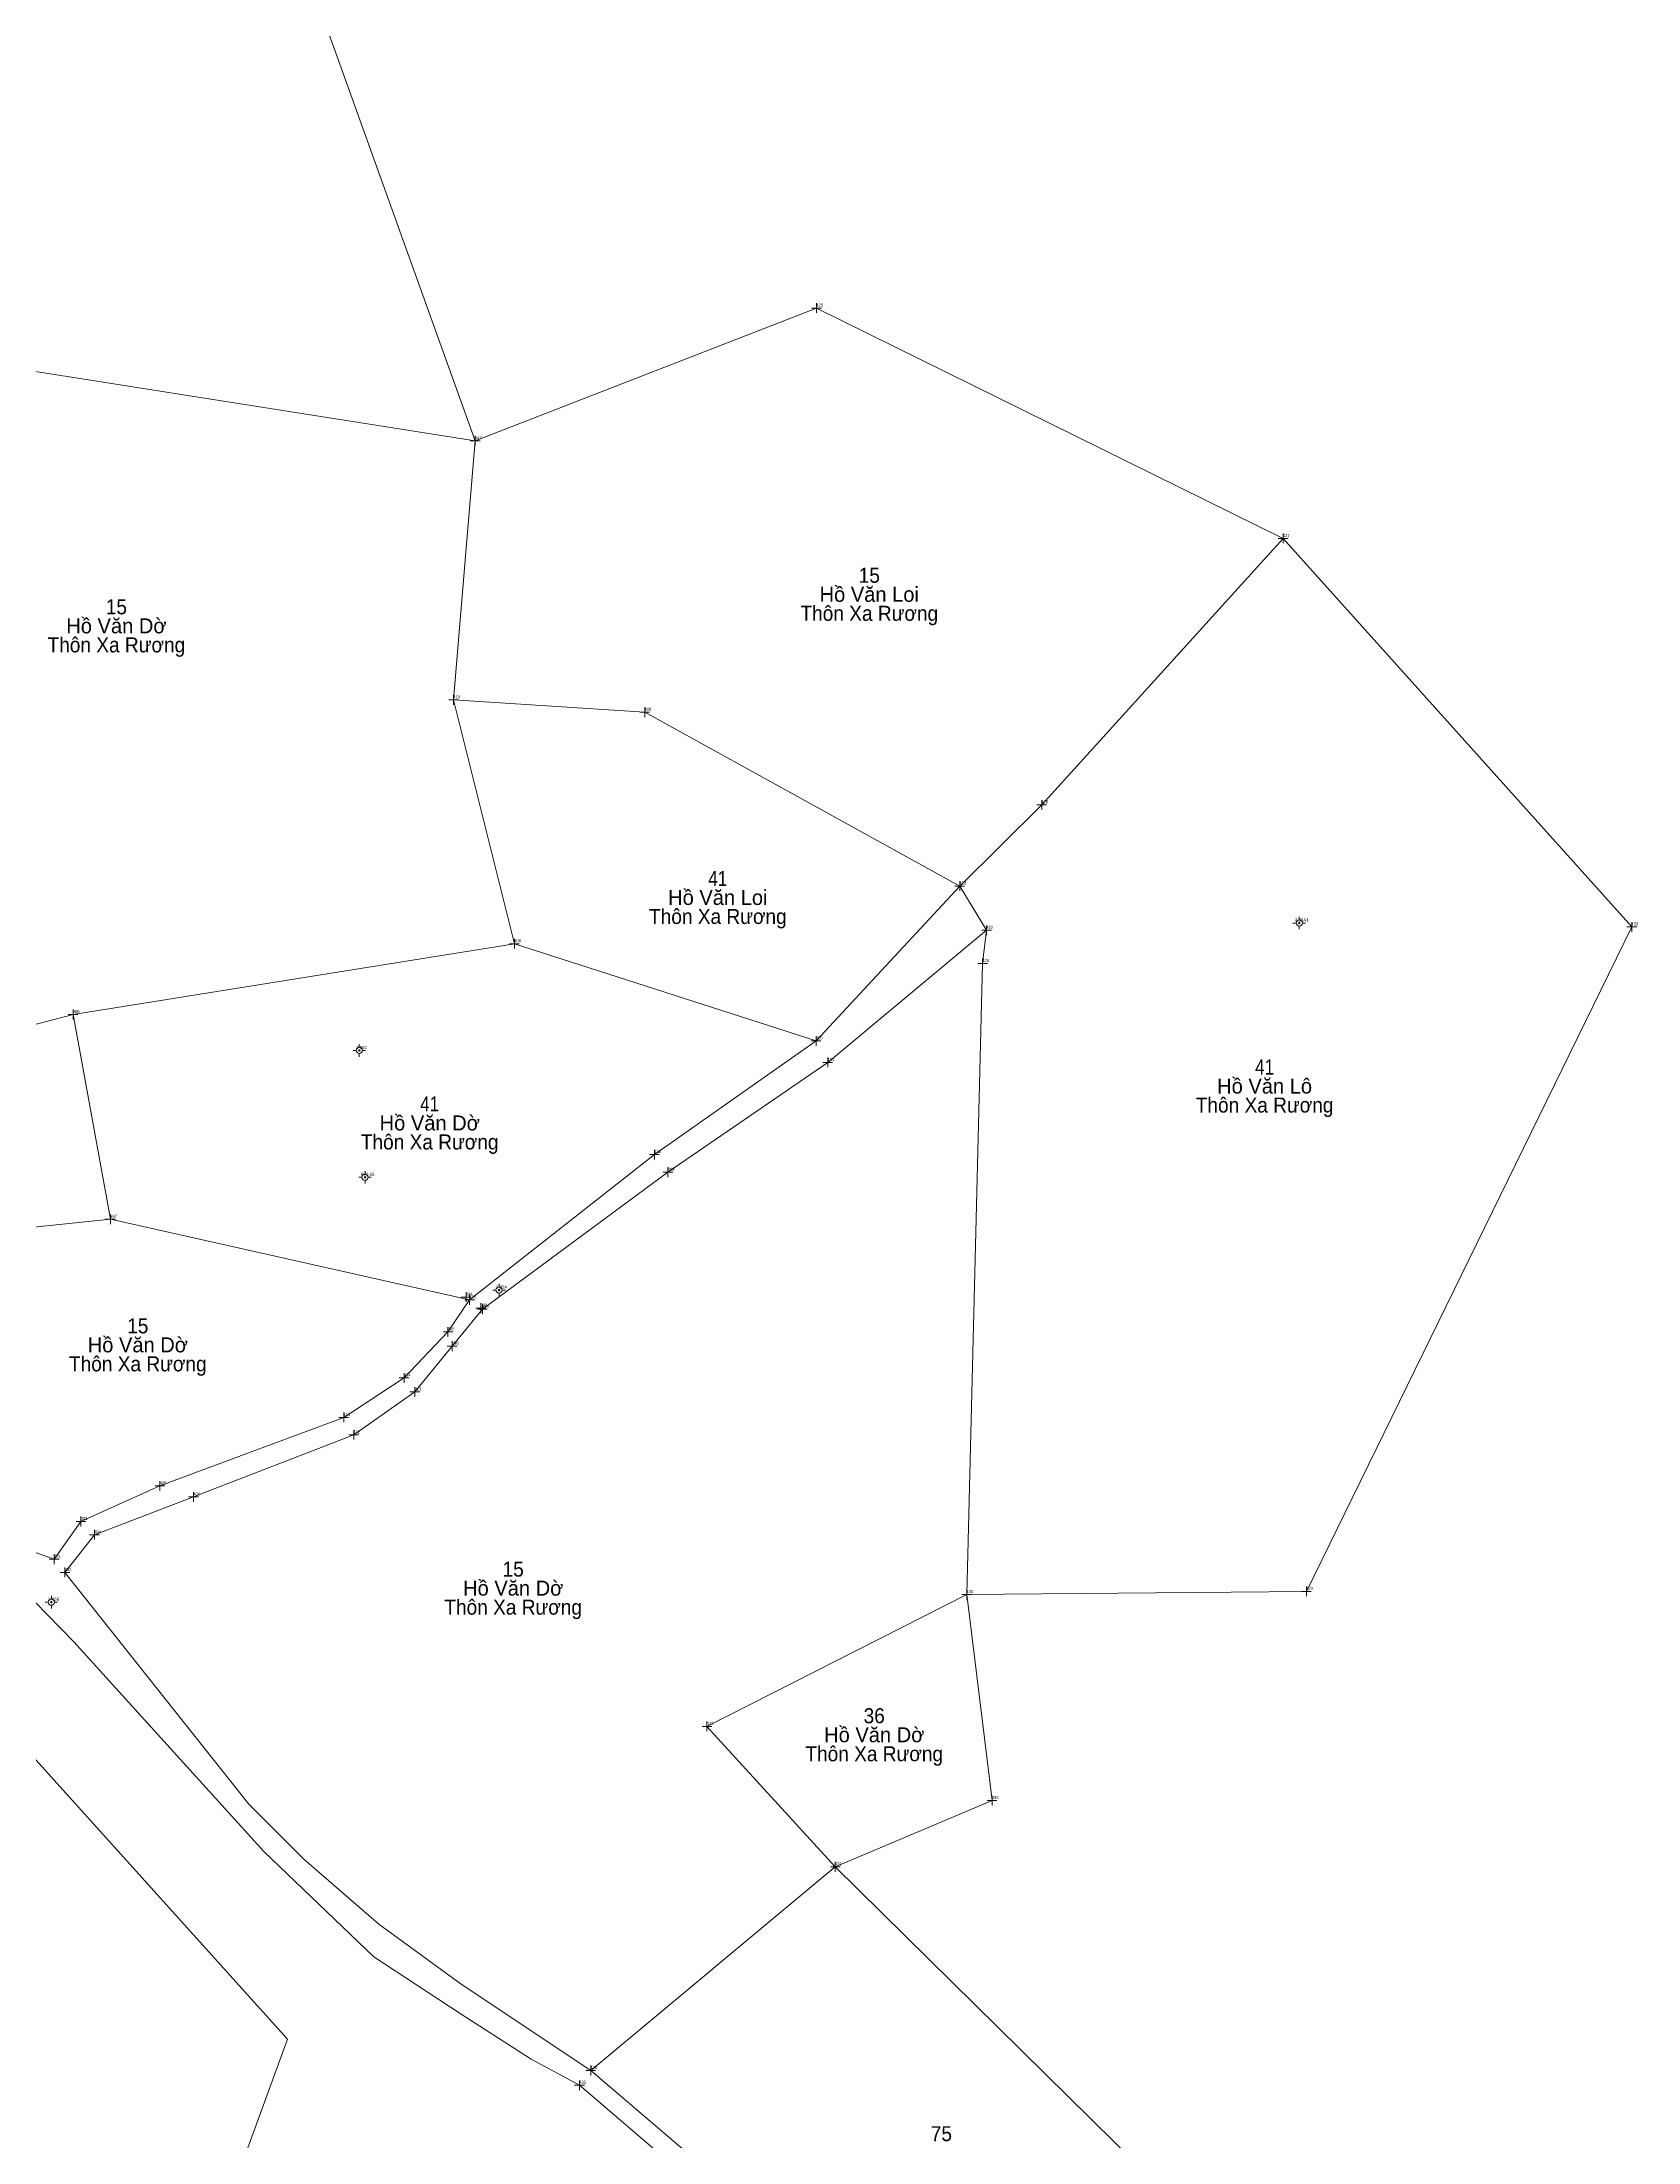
# Model space of a CAD drawing. Header units: metres. Extents: x 541800 to 543200, y 1841756 to 1843200.
# Drawn here: x 542698.9 to 542858.4, y 1842200.3 to 1842410.2 of the extents above; entities that cross this region are included whole.
import ezdxf
from ezdxf.enums import TextEntityAlignment as Align

# ---------------------------------------------------------------- set-up
doc = ezdxf.new("R2010")
doc.units = ezdxf.units.M
doc.header["$LTSCALE"] = 0.12
for name, color, linetype, lineweight in [('10', 7, 'Continuous', 13), ('11', 7, 'Continuous', 13), ('30', 7, 'Continuous', 13)]:
    doc.layers.add(name, color=color, linetype=linetype, lineweight=lineweight)
doc.layers.add('12', color=7, linetype='Continuous')
doc.layers.add('15', color=7, linetype='Continuous')

msp = doc.modelspace()

# ---------------------------------------------------------------- hatches: boundary and pattern name
at = {"layer": '10'}
for points in [[(542824.593, 1842322.145, 1), (542824.443, 1842322.145, 1)], [(542824.593, 1842322.145, 1), (542824.443, 1842322.145, 1)], [(542730.692, 1842309.414, 1), (542730.542, 1842309.414, 1)], [(542730.692, 1842309.414, 1), (542730.542, 1842309.414, 1)], [(542731.273, 1842296.736, 1), (542731.123, 1842296.736, 1)], [(542731.273, 1842296.736, 1), (542731.123, 1842296.736, 1)], [(542744.662, 1842285.474, 1), (542744.512, 1842285.474, 1)], [(542744.662, 1842285.474, 1), (542744.512, 1842285.474, 1)], [(542699.935, 1842254.29, 1), (542699.785, 1842254.29, 1)], [(542699.935, 1842254.29, 1), (542699.785, 1842254.29, 1)]]:
    msp.add_hatch(color=256, dxfattribs=at).paths.add_polyline_path(points)

# ---------------------------------------------------------------- linework, layer by layer
for p, q in [((542790.6, 1842325.84), (542776.25, 1842310.36)), ((542824.52, 1842322.77), (542824.52, 1842322.46)), ((542824.52, 1842322.77), (542824.52, 1842322.46)), ((542824.21, 1842322.14), (542823.89, 1842322.14)), ((542824.21, 1842322.14), (542823.89, 1842322.14)), ((542824.52, 1842321.83), (542824.52, 1842321.52)), ((542824.52, 1842321.83), (542824.52, 1842321.52)), ((542825.14, 1842322.14), (542824.83, 1842322.14)), ((542825.14, 1842322.14), (542824.83, 1842322.14)), ((542730.3, 1842309.41), (542729.99, 1842309.41)), ((542730.3, 1842309.41), (542729.99, 1842309.41)), ((542730.62, 1842310.04), (542730.62, 1842309.73)), ((542730.62, 1842310.04), (542730.62, 1842309.73)), ((542730.62, 1842309.1), (542730.62, 1842308.79)), ((542730.62, 1842309.1), (542730.62, 1842308.79)), ((542731.24, 1842309.41), (542730.93, 1842309.41)), ((542731.24, 1842309.41), (542730.93, 1842309.41)), ((542730.89, 1842296.74), (542730.57, 1842296.74)), ((542730.89, 1842296.74), (542730.57, 1842296.74)), ((542731.2, 1842297.36), (542731.2, 1842297.05)), ((542731.2, 1842297.36), (542731.2, 1842297.05)), ((542731.2, 1842296.42), (542731.2, 1842296.11)), ((542731.2, 1842296.42), (542731.2, 1842296.11)), ((542731.82, 1842296.74), (542731.51, 1842296.74)), ((542731.82, 1842296.74), (542731.51, 1842296.74)), ((542705.77, 1842292.54), (542741.64, 1842284.5)), ((542744.27, 1842285.47), (542743.96, 1842285.47)), ((542744.27, 1842285.47), (542743.96, 1842285.47)), ((542744.59, 1842286.1), (542744.59, 1842285.79)), ((542744.59, 1842286.1), (542744.59, 1842285.79)), ((542744.59, 1842285.16), (542744.59, 1842284.85)), ((542744.59, 1842285.16), (542744.59, 1842284.85)), ((542745.21, 1842285.47), (542744.9, 1842285.47)), ((542745.21, 1842285.47), (542744.9, 1842285.47)), ((542704.16, 1842261.02), (542714.06, 1842264.8)), ((542704.16, 1842261.02), (542701.21, 1842257.25)), ((542699.55, 1842254.29), (542699.24, 1842254.29)), ((542699.55, 1842254.29), (542699.24, 1842254.29)), ((542699.86, 1842254.92), (542699.86, 1842254.6)), ((542699.86, 1842254.92), (542699.86, 1842254.6)), ((542699.86, 1842253.98), (542699.86, 1842253.66)), ((542699.86, 1842253.98), (542699.86, 1842253.66)), ((542700.48, 1842254.29), (542700.17, 1842254.29)), ((542700.48, 1842254.29), (542700.17, 1842254.29))]:
    msp.add_line(p, q, dxfattribs=at)
for points in [[(542699.8, 1842484.73), (542705.63, 1842472.13), (542742.2, 1842370.32), (542678.4, 1842380.39)], [(542742.2, 1842370.32), (542776.3, 1842383.59), (542822.92, 1842360.57)], [(542742.2, 1842370.32), (542740.04, 1842344.44), (542746.11, 1842320.08)], [(542740.04, 1842344.44), (542759.14, 1842343.21), (542790.6, 1842325.84)], [(542793.28, 1842321.42), (542777.41, 1842308.22), (542761.45, 1842297.25), (542742.92, 1842283.57), (542739.9, 1842279.87), (542736.17, 1842275.29), (542730.06, 1842271.02), (542714.06, 1842264.8)], [(542702.02, 1842313), (542746.11, 1842320.08), (542776.25, 1842310.36)], [(542693.32, 1842283.77), (542696.21, 1842291.56), (542705.77, 1842292.54), (542702.02, 1842313), (542697.98, 1842311.95), (542696.56, 1842305.84), (542696.49, 1842297.38), (542696.21, 1842291.56)], [(542710.7, 1842265.9), (542729.06, 1842272.75), (542735.09, 1842276.69), (542739.48, 1842281.29), (542741.64, 1842284.5), (542760.1, 1842299.01), (542776.25, 1842310.36)], [(542695.56, 1842260.22), (542700.14, 1842258.59), (542702.81, 1842262.35), (542710.7, 1842265.9)], [(542701.21, 1842257.25), (542719.57, 1842234.1), (542725.07, 1842228.61), (542732.56, 1842222.11), (542740.8, 1842216.11), (542753.75, 1842207.49)], [(542810.77, 1842195.71), (542778.16, 1842227.84), (542753.75, 1842207.49)], [(542753.75, 1842207.49), (542768.17, 1842195.18), (542776.1, 1842187.45)], [(542752.62, 1842206.02), (542767.24, 1842193.49), (542775.46, 1842185.61), (542788.51, 1842170.87), (542798.02, 1842167.16)]]:
    msp.add_lwpolyline(points, dxfattribs=at)
msp.add_lwpolyline([(542791.3, 1842255.06), (542825.23, 1842255.37), (542857.74, 1842321.75), (542822.92, 1842360.57), (542798.79, 1842333.95), (542790.6, 1842325.84), (542793.28, 1842321.42), (542792.89, 1842318.11)], close=True, dxfattribs=at)
for centre, radius in [((542824.518, 1842322.145), 0.312), ((542824.518, 1842322.145), 0.312), ((542824.518, 1842322.145), 0.075), ((542824.518, 1842322.145), 0.075), ((542730.617, 1842309.414), 0.312), ((542730.617, 1842309.414), 0.312), ((542730.617, 1842309.414), 0.075), ((542730.617, 1842309.414), 0.075), ((542731.198, 1842296.736), 0.312), ((542731.198, 1842296.736), 0.312), ((542731.198, 1842296.736), 0.075), ((542731.198, 1842296.736), 0.075), ((542744.587, 1842285.474), 0.312), ((542744.587, 1842285.474), 0.312), ((542744.587, 1842285.474), 0.075), ((542744.587, 1842285.474), 0.075), ((542699.86, 1842254.29), 0.312), ((542699.86, 1842254.29), 0.312), ((542699.86, 1842254.29), 0.075), ((542699.86, 1842254.29), 0.075)]:
    msp.add_circle(centre, radius, dxfattribs=at)
at = {"layer": '11'}
for points in [[(542776.79, 1842383.59), (542776.3, 1842383.59), (542775.81, 1842383.59)], [(542776.79, 1842383.59), (542776.3, 1842383.59), (542775.81, 1842383.59)], [(542776.3, 1842384.08), (542776.3, 1842383.59), (542776.3, 1842383.1)], [(542776.3, 1842384.08), (542776.3, 1842383.59), (542776.3, 1842383.1)], [(542742.69, 1842370.32), (542742.2, 1842370.32), (542741.71, 1842370.32)], [(542742.69, 1842370.32), (542742.2, 1842370.32), (542741.71, 1842370.32)], [(542742.2, 1842370.81), (542742.2, 1842370.32), (542742.2, 1842369.84)], [(542742.2, 1842370.81), (542742.2, 1842370.32), (542742.2, 1842369.84)], [(542823.41, 1842360.57), (542822.92, 1842360.57), (542822.43, 1842360.57)], [(542823.41, 1842360.57), (542822.92, 1842360.57), (542822.43, 1842360.57)], [(542822.92, 1842361.06), (542822.92, 1842360.57), (542822.92, 1842360.09)], [(542822.92, 1842361.06), (542822.92, 1842360.57), (542822.92, 1842360.09)], [(542740.53, 1842344.44), (542740.04, 1842344.44), (542739.56, 1842344.44)], [(542740.53, 1842344.44), (542740.04, 1842344.44), (542739.56, 1842344.44)], [(542740.04, 1842344.93), (542740.04, 1842344.44), (542740.04, 1842343.96)], [(542740.04, 1842344.93), (542740.04, 1842344.44), (542740.04, 1842343.96)], [(542759.14, 1842343.7), (542759.14, 1842343.21), (542759.14, 1842342.72)], [(542759.14, 1842343.7), (542759.14, 1842343.21), (542759.14, 1842342.72)], [(542759.62, 1842343.21), (542759.14, 1842343.21), (542758.65, 1842343.21)], [(542759.62, 1842343.21), (542759.14, 1842343.21), (542758.65, 1842343.21)], [(542799.27, 1842333.95), (542798.79, 1842333.95), (542798.3, 1842333.95)], [(542799.27, 1842333.95), (542798.79, 1842333.95), (542798.3, 1842333.95)], [(542798.79, 1842334.43), (542798.79, 1842333.95), (542798.79, 1842333.46)], [(542798.79, 1842334.43), (542798.79, 1842333.95), (542798.79, 1842333.46)], [(542791.09, 1842325.84), (542790.6, 1842325.84), (542790.11, 1842325.84)], [(542791.09, 1842325.84), (542790.6, 1842325.84), (542790.11, 1842325.84)], [(542790.6, 1842326.33), (542790.6, 1842325.84), (542790.6, 1842325.35)], [(542790.6, 1842326.33), (542790.6, 1842325.84), (542790.6, 1842325.35)], [(542793.77, 1842321.42), (542793.28, 1842321.42), (542792.8, 1842321.42)], [(542793.77, 1842321.42), (542793.28, 1842321.42), (542792.8, 1842321.42)], [(542793.28, 1842321.91), (542793.28, 1842321.42), (542793.28, 1842320.93)], [(542793.28, 1842321.91), (542793.28, 1842321.42), (542793.28, 1842320.93)], [(542858.23, 1842321.75), (542857.74, 1842321.75), (542857.25, 1842321.75)], [(542858.23, 1842321.75), (542857.74, 1842321.75), (542857.25, 1842321.75)], [(542857.74, 1842322.24), (542857.74, 1842321.75), (542857.74, 1842321.27)], [(542857.74, 1842322.24), (542857.74, 1842321.75), (542857.74, 1842321.27)], [(542746.6, 1842320.08), (542746.11, 1842320.08), (542745.62, 1842320.08)], [(542746.6, 1842320.08), (542746.11, 1842320.08), (542745.62, 1842320.08)], [(542746.11, 1842320.56), (542746.11, 1842320.08), (542746.11, 1842319.59)], [(542746.11, 1842320.56), (542746.11, 1842320.08), (542746.11, 1842319.59)], [(542792.89, 1842318.6), (542792.89, 1842318.11), (542792.89, 1842317.63)], [(542792.89, 1842318.6), (542792.89, 1842318.11), (542792.89, 1842317.63)], [(542793.37, 1842318.11), (542792.89, 1842318.11), (542792.4, 1842318.11)], [(542793.37, 1842318.11), (542792.89, 1842318.11), (542792.4, 1842318.11)], [(542702.51, 1842313), (542702.02, 1842313), (542701.53, 1842313)], [(542702.51, 1842313), (542702.02, 1842313), (542701.53, 1842313)], [(542702.02, 1842313.49), (542702.02, 1842313), (542702.02, 1842312.51)], [(542702.02, 1842313.49), (542702.02, 1842313), (542702.02, 1842312.51)], [(542776.74, 1842310.36), (542776.25, 1842310.36), (542775.76, 1842310.36)], [(542776.74, 1842310.36), (542776.25, 1842310.36), (542775.76, 1842310.36)], [(542776.25, 1842310.85), (542776.25, 1842310.36), (542776.25, 1842309.87)], [(542776.25, 1842310.85), (542776.25, 1842310.36), (542776.25, 1842309.87)], [(542777.9, 1842308.22), (542777.41, 1842308.22), (542776.92, 1842308.22)], [(542777.9, 1842308.22), (542777.41, 1842308.22), (542776.92, 1842308.22)], [(542777.41, 1842308.71), (542777.41, 1842308.22), (542777.41, 1842307.73)], [(542777.41, 1842308.71), (542777.41, 1842308.22), (542777.41, 1842307.73)], [(542760.59, 1842299.01), (542760.1, 1842299.01), (542759.62, 1842299.01)], [(542760.59, 1842299.01), (542760.1, 1842299.01), (542759.62, 1842299.01)], [(542760.1, 1842299.5), (542760.1, 1842299.01), (542760.1, 1842298.52)], [(542760.1, 1842299.5), (542760.1, 1842299.01), (542760.1, 1842298.52)], [(542761.45, 1842297.74), (542761.45, 1842297.25), (542761.45, 1842296.76)], [(542761.45, 1842297.74), (542761.45, 1842297.25), (542761.45, 1842296.76)], [(542761.94, 1842297.25), (542761.45, 1842297.25), (542760.97, 1842297.25)], [(542761.94, 1842297.25), (542761.45, 1842297.25), (542760.97, 1842297.25)], [(542706.26, 1842292.54), (542705.77, 1842292.54), (542705.28, 1842292.54)], [(542706.26, 1842292.54), (542705.77, 1842292.54), (542705.28, 1842292.54)], [(542705.77, 1842293.03), (542705.77, 1842292.54), (542705.77, 1842292.05)], [(542705.77, 1842293.03), (542705.77, 1842292.54), (542705.77, 1842292.05)], [(542741.28, 1842285.25), (542741.28, 1842284.77), (542741.28, 1842284.28)], [(542741.28, 1842285.25), (542741.28, 1842284.77), (542741.28, 1842284.28)], [(542741.64, 1842284.99), (542741.64, 1842284.5), (542741.64, 1842284.01)], [(542741.64, 1842284.99), (542741.64, 1842284.5), (542741.64, 1842284.01)], [(542741.77, 1842284.77), (542741.28, 1842284.77), (542740.79, 1842284.77)], [(542741.77, 1842284.77), (542741.28, 1842284.77), (542740.79, 1842284.77)], [(542742.13, 1842284.5), (542741.64, 1842284.5), (542741.15, 1842284.5)], [(542742.13, 1842284.5), (542741.64, 1842284.5), (542741.15, 1842284.5)], [(542743.24, 1842283.66), (542742.75, 1842283.66), (542742.26, 1842283.66)], [(542743.24, 1842283.66), (542742.75, 1842283.66), (542742.26, 1842283.66)], [(542743.41, 1842283.57), (542742.92, 1842283.57), (542742.43, 1842283.57)], [(542743.41, 1842283.57), (542742.92, 1842283.57), (542742.43, 1842283.57)], [(542742.75, 1842284.15), (542742.75, 1842283.66), (542742.75, 1842283.18)], [(542742.75, 1842284.15), (542742.75, 1842283.66), (542742.75, 1842283.18)], [(542742.92, 1842284.05), (542742.92, 1842283.57), (542742.92, 1842283.08)], [(542742.92, 1842284.05), (542742.92, 1842283.57), (542742.92, 1842283.08)], [(542739.97, 1842281.29), (542739.48, 1842281.29), (542738.99, 1842281.29)], [(542739.97, 1842281.29), (542739.48, 1842281.29), (542738.99, 1842281.29)], [(542739.48, 1842281.78), (542739.48, 1842281.29), (542739.48, 1842280.81)], [(542739.48, 1842281.78), (542739.48, 1842281.29), (542739.48, 1842280.81)], [(542740.39, 1842279.87), (542739.9, 1842279.87), (542739.41, 1842279.87)], [(542740.39, 1842279.87), (542739.9, 1842279.87), (542739.41, 1842279.87)], [(542739.9, 1842280.36), (542739.9, 1842279.87), (542739.9, 1842279.38)], [(542739.9, 1842280.36), (542739.9, 1842279.87), (542739.9, 1842279.38)], [(542735.58, 1842276.69), (542735.09, 1842276.69), (542734.6, 1842276.69)], [(542735.58, 1842276.69), (542735.09, 1842276.69), (542734.6, 1842276.69)], [(542735.09, 1842277.18), (542735.09, 1842276.69), (542735.09, 1842276.2)], [(542735.09, 1842277.18), (542735.09, 1842276.69), (542735.09, 1842276.2)], [(542736.66, 1842275.29), (542736.17, 1842275.29), (542735.68, 1842275.29)], [(542736.66, 1842275.29), (542736.17, 1842275.29), (542735.68, 1842275.29)], [(542736.17, 1842275.78), (542736.17, 1842275.29), (542736.17, 1842274.8)], [(542736.17, 1842275.78), (542736.17, 1842275.29), (542736.17, 1842274.8)], [(542729.55, 1842272.75), (542729.06, 1842272.75), (542728.58, 1842272.75)], [(542729.55, 1842272.75), (542729.06, 1842272.75), (542728.58, 1842272.75)], [(542729.06, 1842273.24), (542729.06, 1842272.75), (542729.06, 1842272.27)], [(542729.06, 1842273.24), (542729.06, 1842272.75), (542729.06, 1842272.27)], [(542730.55, 1842271.02), (542730.06, 1842271.02), (542729.57, 1842271.02)], [(542730.55, 1842271.02), (542730.06, 1842271.02), (542729.57, 1842271.02)], [(542730.06, 1842271.5), (542730.06, 1842271.02), (542730.06, 1842270.53)], [(542730.06, 1842271.5), (542730.06, 1842271.02), (542730.06, 1842270.53)], [(542710.7, 1842266.39), (542710.7, 1842265.9), (542710.7, 1842265.41)], [(542710.7, 1842266.39), (542710.7, 1842265.9), (542710.7, 1842265.41)], [(542711.18, 1842265.9), (542710.7, 1842265.9), (542710.21, 1842265.9)], [(542711.18, 1842265.9), (542710.7, 1842265.9), (542710.21, 1842265.9)], [(542714.55, 1842264.8), (542714.06, 1842264.8), (542713.57, 1842264.8)], [(542714.55, 1842264.8), (542714.06, 1842264.8), (542713.57, 1842264.8)], [(542714.06, 1842265.29), (542714.06, 1842264.8), (542714.06, 1842264.32)], [(542714.06, 1842265.29), (542714.06, 1842264.8), (542714.06, 1842264.32)], [(542703.3, 1842262.35), (542702.81, 1842262.35), (542702.32, 1842262.35)], [(542703.3, 1842262.35), (542702.81, 1842262.35), (542702.32, 1842262.35)], [(542702.81, 1842262.84), (542702.81, 1842262.35), (542702.81, 1842261.86)], [(542702.81, 1842262.84), (542702.81, 1842262.35), (542702.81, 1842261.86)], [(542704.65, 1842261.02), (542704.16, 1842261.02), (542703.67, 1842261.02)], [(542704.65, 1842261.02), (542704.16, 1842261.02), (542703.67, 1842261.02)], [(542704.16, 1842261.51), (542704.16, 1842261.02), (542704.16, 1842260.54)], [(542704.16, 1842261.51), (542704.16, 1842261.02), (542704.16, 1842260.54)], [(542700.63, 1842258.59), (542700.14, 1842258.59), (542699.65, 1842258.59)], [(542700.63, 1842258.59), (542700.14, 1842258.59), (542699.65, 1842258.59)], [(542700.14, 1842259.07), (542700.14, 1842258.59), (542700.14, 1842258.1)], [(542700.14, 1842259.07), (542700.14, 1842258.59), (542700.14, 1842258.1)], [(542701.21, 1842257.74), (542701.21, 1842257.25), (542701.21, 1842256.77)], [(542701.21, 1842257.74), (542701.21, 1842257.25), (542701.21, 1842256.77)], [(542701.7, 1842257.25), (542701.21, 1842257.25), (542700.72, 1842257.25)], [(542701.7, 1842257.25), (542701.21, 1842257.25), (542700.72, 1842257.25)], [(542791.3, 1842255.55), (542791.3, 1842255.06), (542791.3, 1842254.57)], [(542791.3, 1842255.55), (542791.3, 1842255.06), (542791.3, 1842254.57)], [(542825.23, 1842255.86), (542825.23, 1842255.37), (542825.23, 1842254.88)], [(542825.23, 1842255.86), (542825.23, 1842255.37), (542825.23, 1842254.88)], [(542791.79, 1842255.06), (542791.3, 1842255.06), (542790.81, 1842255.06)], [(542791.79, 1842255.06), (542791.3, 1842255.06), (542790.81, 1842255.06)], [(542825.72, 1842255.37), (542825.23, 1842255.37), (542824.74, 1842255.37)], [(542825.72, 1842255.37), (542825.23, 1842255.37), (542824.74, 1842255.37)], [(542765.84, 1842241.88), (542765.35, 1842241.88), (542764.86, 1842241.88)], [(542765.84, 1842241.88), (542765.35, 1842241.88), (542764.86, 1842241.88)], [(542765.35, 1842242.37), (542765.35, 1842241.88), (542765.35, 1842241.39)], [(542765.35, 1842242.37), (542765.35, 1842241.88), (542765.35, 1842241.39)], [(542793.83, 1842234.95), (542793.83, 1842234.46), (542793.83, 1842233.97)], [(542793.83, 1842234.95), (542793.83, 1842234.46), (542793.83, 1842233.97)], [(542794.32, 1842234.46), (542793.83, 1842234.46), (542793.34, 1842234.46)], [(542794.32, 1842234.46), (542793.83, 1842234.46), (542793.34, 1842234.46)], [(542778.16, 1842228.33), (542778.16, 1842227.84), (542778.16, 1842227.36)], [(542778.16, 1842228.33), (542778.16, 1842227.84), (542778.16, 1842227.36)], [(542778.65, 1842227.84), (542778.16, 1842227.84), (542777.68, 1842227.84)], [(542778.65, 1842227.84), (542778.16, 1842227.84), (542777.68, 1842227.84)], [(542754.23, 1842207.49), (542753.75, 1842207.49), (542753.26, 1842207.49)], [(542754.23, 1842207.49), (542753.75, 1842207.49), (542753.26, 1842207.49)], [(542753.75, 1842207.98), (542753.75, 1842207.49), (542753.75, 1842207)], [(542753.75, 1842207.98), (542753.75, 1842207.49), (542753.75, 1842207)], [(542753.11, 1842206.02), (542752.62, 1842206.02), (542752.13, 1842206.02)], [(542753.11, 1842206.02), (542752.62, 1842206.02), (542752.13, 1842206.02)], [(542752.62, 1842206.51), (542752.62, 1842206.02), (542752.62, 1842205.54)], [(542752.62, 1842206.51), (542752.62, 1842206.02), (542752.62, 1842205.54)]]:
    msp.add_lwpolyline(points, dxfattribs=at)
at = {"layer": '30'}
msp.add_line((542717.52, 1842194.41), (542723.46, 1842210.61), dxfattribs=at)
for points in [[(542683.54, 1842289.51), (542683.27, 1842276.11), (542684.99, 1842255.12), (542698.31, 1842238.55), (542723.46, 1842210.61)], [(542752.62, 1842206.02), (542747.79, 1842208.62), (542740.8, 1842213.11), (542732.06, 1842218.86), (542721.07, 1842229.36), (542702.09, 1842250.34), (542694.27, 1842258.33)]]:
    msp.add_lwpolyline(points, dxfattribs=at)
msp.add_lwpolyline([(542778.16, 1842227.84), (542793.83, 1842234.46), (542791.3, 1842255.06), (542765.35, 1842241.88)], close=True, dxfattribs=at)

# ---------------------------------------------------------------- texts
at = {"layer": '12'}
for s, p in [('425', (542776.605, 1842383.74)), ('347', (542742.5, 1842370.47)), ('427', (542823.22, 1842360.72)), ('410', (542740.345, 1842344.59)), ('409', (542759.44, 1842343.36)), ('426', (542799.095, 1842334.1)), ('423', (542790.9, 1842325.99)), ('422', (542793.58, 1842321.57)), ('2-05A1 ', (542824.825, 1842322.3)), ('428', (542858.045, 1842321.9)), ('408', (542746.415, 1842320.23)), ('424', (542793.19, 1842318.26)), ('369', (542702.32, 1842313.15)), ('420', (542776.555, 1842310.51)), ('2-05C ', (542730.925, 1842309.56)), ('421', (542777.715, 1842308.37)), ('418', (542760.405, 1842299.16)), ('419', (542761.75, 1842297.4)), ('KV2-05 ', (542731.5, 1842296.89)), ('397', (542706.07, 1842292.69)), ('394', (542741.58, 1842284.92)), ('415', (542741.945, 1842284.65)), ('2-05A ', (542744.89, 1842285.62)), ('393', (542743.05, 1842283.81)), ('416', (542743.225, 1842283.72)), ('395', (542739.785, 1842281.44)), ('396', (542740.205, 1842280.02)), ('414', (542735.39, 1842276.84)), ('413', (542736.47, 1842275.44)), ('411', (542729.365, 1842272.9)), ('412', (542730.36, 1842271.17)), ('405', (542711.005, 1842266.05)), ('406', (542714.365, 1842264.95)), ('403', (542703.11, 1842262.5)), ('404', (542704.46, 1842261.17)), ('401', (542700.445, 1842258.74)), ('402', (542701.51, 1842257.4)), ('429', (542825.53, 1842255.52)), ('2-05B ', (542700.16, 1842254.44)), ('430', (542791.605, 1842255.21)), ('432', (542765.65, 1842242.03)), ('433', (542794.13, 1842234.61)), ('431', (542778.465, 1842227.99)), ('434', (542754.05, 1842207.64)), ('435', (542752.925, 1842206.17))]:
    msp.add_text(s, height=0.3, dxfattribs=at).set_placement(p, align=Align.CENTER)
at = {"layer": '15'}
for s, width, p in [('15', 0.95, (542781.57, 1842356.14)), ('15', 0.95, (542706.35, 1842352.99)), ('Thôn Xa Rương', 0.95, (542781.57, 1842352.34)), ('Thôn Xa Rương', 0.95, (542706.35, 1842349.19)), ('41', 0.85, (542766.435, 1842325.85)), ('Thôn Xa Rương', 0.95, (542766.44, 1842322.05)), ('41', 0.85, (542821.055, 1842307.01)), ('41', 0.85, (542737.645, 1842303.32)), ('Thôn Xa Rương', 0.95, (542821.06, 1842303.21)), ('Thôn Xa Rương', 0.95, (542737.65, 1842299.52)), ('15', 0.95, (542708.49, 1842281.15)), ('Thôn Xa Rương', 0.95, (542708.49, 1842277.35)), ('15', 0.95, (542745.99, 1842256.84)), ('Thôn Xa Rương', 0.95, (542745.99, 1842253.04)), ('36', 0.95, (542782.06, 1842242.19)), ('Thôn Xa Rương', 0.95, (542782.06, 1842238.39)), ('75', 0.95, (542788.77, 1842200.43))]:
    msp.add_text(s, height=1.5, dxfattribs=dict(at, width=width)).set_placement(p, align=Align.CENTER)
for s, p in [('Hồ Văn Loi', (542781.565, 1842354.24)), ('Hồ Văn Dờ', (542706.355, 1842351.09)), ('Hồ Văn Loi', (542766.435, 1842323.95)), ('Hồ Văn Lô', (542821.06, 1842305.11)), ('Hồ Văn Dờ', (542737.655, 1842301.42)), ('Hồ Văn Dờ', (542708.495, 1842279.25)), ('Hồ Văn Dờ', (542745.995, 1842254.94)), ('Hồ Văn Dờ', (542782.065, 1842240.29))]:
    msp.add_text(s, height=1.5, dxfattribs=at).set_placement(p, align=Align.CENTER)

doc.saveas('drawing.dxf')
